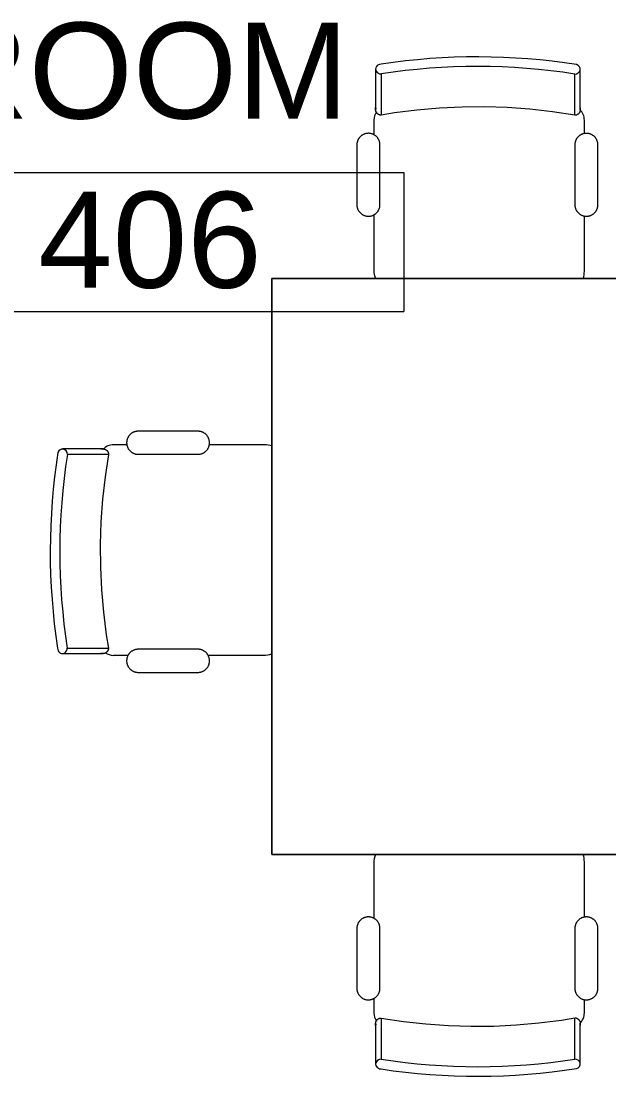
# Model space of a CAD drawing. Header units: inches. Extents: x 1 to 4333, y -575 to 1753.
# Drawn here: x 2038.4 to 2093.5, y 167.2 to 266.4 of the extents above; entities that cross this region are included whole.
import ezdxf

# ---------------------------------------------------------------- set-up
doc = ezdxf.new("R2010")
doc.units = ezdxf.units.IN
doc.header["$MEASUREMENT"] = 0
doc.layers.add('A-AREA-IDEN', color=2, linetype='Continuous', lineweight=20)
doc.layers.add('I-FURN', color=30, linetype='Continuous', lineweight=9)
doc.styles.add('Arial', font='arial.ttf', dxfattribs={"height": 9})

# ---------------------------------------------------------------- blocks, each defined once
blk = doc.blocks.new('Conf Table - Rect - Seats 16 - 18 x 4-6 - 3D - Typical-1555111-New Construction - Tel_Data_Elec Plan')
at = {"layer": 'I-FURN'}
for p, q in [((79.589, 46.179), (79.589, 42.316)), ((97.759, 42.333), (97.759, 46.195)), ((78.688, 41.857), (78.688, 40.602)), ((98.431, 40.485), (98.431, 41.857)), ((77.418, 39.542), (77.418, 33.933)), ((79.583, 33.933), (79.583, 39.542)), ((97.862, 39.542), (97.862, 33.933)), ((100.03, 33.933), (100.03, 39.542)), ((78.688, 32.873), (78.688, 27.695)), ((98.431, 27.806), (98.431, 32.986)), ((108, 27), (-108, 27)), ((-108, 27), (108, 27)), ((108, -27), (108, 27)), ((108, 27), (108, -27)), ((120.542, 9.92), (114.933, 9.92)), ((113.986, 8.321), (108.806, 8.321)), ((122.857, 8.321), (121.485, 8.321)), ((114.933, 7.752), (120.542, 7.752)), ((127.195, 7.649), (123.333, 7.649)), ((120.542, -10.527), (114.933, -10.527)), ((123.316, -10.521), (127.179, -10.521)), ((108.695, -11.422), (113.873, -11.422)), ((121.64, -11.422), (122.857, -11.422)), ((114.933, -12.691), (120.542, -12.691)), ((-108, -27), (108, -27)), ((108, -27), (-108, -27)), ((78.688, -27.695), (78.688, -32.873)), ((98.431, -32.986), (98.431, -27.806)), ((77.418, -33.933), (77.418, -39.542)), ((79.583, -39.542), (79.583, -33.933)), ((97.862, -33.933), (97.862, -39.542)), ((100.03, -39.542), (100.03, -33.933)), ((78.688, -40.602), (78.688, -41.857)), ((98.431, -41.857), (98.431, -40.485)), ((79.589, -42.316), (79.589, -46.179)), ((97.759, -46.195), (97.759, -42.333))]:
    blk.add_line(p, q, dxfattribs=at)
at = {"layer": 'I-FURN', "flags": 128}
for points in [[(79.081, 46.636), (79.081, 46), (79.081, 45.42), (79.081, 44.897), (79.081, 44.43), (79.081, 44.023), (79.081, 43.673), (79.081, 43.383), (79.081, 43.153), (79.081, 42.983), (79.081, 42.874), (79.081, 42.825), (79.081, 42.822)], [(98.266, 42.839), (98.266, 42.869), (98.266, 42.96), (98.266, 43.112), (98.266, 43.323), (98.266, 43.595), (98.266, 43.926), (98.266, 44.316), (98.266, 44.764), (98.266, 45.269), (98.266, 45.832), (98.266, 46.45), (98.266, 46.651)], [(79.081, 42.822), (79.081, 42.852), (79.081, 42.943), (79.081, 43.024)], [(79.589, 42.315), (79.568, 42.315), (79.548, 42.316), (79.528, 42.318), (79.508, 42.321), (79.488, 42.325), (79.468, 42.329), (79.448, 42.334), (79.429, 42.34), (79.41, 42.347), (79.391, 42.355), (79.372, 42.363), (79.354, 42.372), (79.336, 42.382), (79.319, 42.392), (79.302, 42.403), (79.286, 42.415), (79.269, 42.427), (79.254, 42.441), (79.239, 42.454), (79.225, 42.468), (79.211, 42.483), (79.197, 42.499), (79.185, 42.515), (79.173, 42.531), (79.162, 42.548), (79.151, 42.565), (79.141, 42.583), (79.132, 42.601), (79.123, 42.619), (79.116, 42.638), (79.109, 42.657), (79.102, 42.677), (79.097, 42.696), (79.092, 42.716), (79.089, 42.736), (79.085, 42.756), (79.083, 42.776), (79.082, 42.796), (79.081, 42.817), (79.081, 42.822)], [(97.759, 42.332), (95.66, 42.651), (93.549, 42.887), (91.431, 43.037), (89.308, 43.103), (87.185, 43.084), (85.064, 42.98), (82.949, 42.791), (80.843, 42.518), (79.589, 42.315)], [(98.266, 42.839), (98.266, 42.819), (98.265, 42.798), (98.263, 42.778), (98.26, 42.758), (98.256, 42.738), (98.252, 42.718), (98.247, 42.699), (98.241, 42.679), (98.234, 42.66), (98.226, 42.641), (98.218, 42.623), (98.209, 42.605), (98.199, 42.587), (98.189, 42.57), (98.178, 42.553), (98.166, 42.536), (98.153, 42.52), (98.14, 42.505), (98.127, 42.49), (98.112, 42.475), (98.098, 42.461), (98.082, 42.448), (98.066, 42.435), (98.05, 42.423), (98.033, 42.412), (98.016, 42.402), (97.998, 42.392), (97.98, 42.382), (97.962, 42.374), (97.943, 42.366), (97.924, 42.359), (97.904, 42.353), (97.885, 42.348), (97.865, 42.343), (97.845, 42.339), (97.825, 42.336), (97.805, 42.334), (97.785, 42.332), (97.764, 42.332), (97.759, 42.332)], [(98.266, 43.041), (98.266, 42.915), (98.266, 42.849), (98.266, 42.839)], [(79.583, 39.542), (79.582, 39.585), (79.579, 39.628), (79.575, 39.671), (79.569, 39.714), (79.561, 39.757), (79.552, 39.799), (79.54, 39.841), (79.528, 39.882), (79.513, 39.923), (79.497, 39.963), (79.48, 40.002), (79.46, 40.041), (79.44, 40.079), (79.417, 40.116), (79.394, 40.153), (79.368, 40.188), (79.342, 40.222), (79.314, 40.255), (79.285, 40.287), (79.254, 40.318), (79.223, 40.347), (79.19, 40.376), (79.156, 40.403), (79.121, 40.428), (79.085, 40.452), (79.048, 40.475), (79.011, 40.496), (78.972, 40.516), (78.933, 40.534), (78.893, 40.55), (78.852, 40.565), (78.811, 40.578), (78.769, 40.59), (78.727, 40.6), (78.684, 40.608), (78.642, 40.614), (78.599, 40.619), (78.555, 40.622), (78.512, 40.624), (78.469, 40.623), (78.426, 40.621), (78.383, 40.617), (78.34, 40.612), (78.297, 40.604), (78.255, 40.595), (78.213, 40.585), (78.171, 40.572), (78.13, 40.558), (78.09, 40.543), (78.05, 40.526), (78.011, 40.507), (77.973, 40.486), (77.936, 40.465), (77.899, 40.441), (77.864, 40.416), (77.829, 40.39), (77.796, 40.363), (77.764, 40.334), (77.732, 40.304), (77.703, 40.273), (77.674, 40.24), (77.647, 40.206), (77.621, 40.172), (77.596, 40.136), (77.573, 40.099), (77.552, 40.062), (77.532, 40.024), (77.513, 39.984), (77.496, 39.945), (77.481, 39.904), (77.467, 39.863), (77.455, 39.821), (77.445, 39.779), (77.436, 39.737), (77.429, 39.694), (77.424, 39.651), (77.42, 39.608), (77.419, 39.565), (77.418, 39.542)], [(100.03, 39.542), (100.029, 39.585), (100.027, 39.628), (100.022, 39.671), (100.016, 39.714), (100.008, 39.757), (99.999, 39.799), (99.988, 39.841), (99.975, 39.883), (99.961, 39.923), (99.945, 39.964), (99.927, 40.003), (99.908, 40.042), (99.887, 40.08), (99.865, 40.117), (99.841, 40.154), (99.816, 40.189), (99.789, 40.223), (99.761, 40.256), (99.732, 40.288), (99.701, 40.319), (99.67, 40.349), (99.637, 40.377), (99.603, 40.404), (99.568, 40.43), (99.532, 40.454), (99.495, 40.476), (99.457, 40.498), (99.418, 40.517), (99.379, 40.535), (99.339, 40.552), (99.298, 40.567), (99.257, 40.58), (99.215, 40.592), (99.173, 40.602), (99.13, 40.61), (99.087, 40.616), (99.044, 40.621), (99.001, 40.624), (98.958, 40.626), (98.914, 40.625), (98.871, 40.623), (98.828, 40.619), (98.785, 40.614), (98.742, 40.606), (98.7, 40.597), (98.658, 40.587), (98.616, 40.574), (98.575, 40.56), (98.535, 40.545), (98.495, 40.527), (98.456, 40.509), (98.418, 40.488), (98.38, 40.466), (98.344, 40.443), (98.308, 40.418), (98.274, 40.392), (98.24, 40.364), (98.208, 40.335), (98.177, 40.305), (98.147, 40.274), (98.118, 40.241), (98.091, 40.208), (98.065, 40.173), (98.04, 40.137), (98.017, 40.1), (97.995, 40.063), (97.975, 40.024), (97.957, 39.985), (97.94, 39.945), (97.925, 39.905), (97.911, 39.864), (97.899, 39.822), (97.888, 39.78), (97.88, 39.737), (97.873, 39.695), (97.868, 39.652), (97.864, 39.608), (97.862, 39.565), (97.862, 39.542)], [(77.418, 33.933), (77.419, 33.89), (77.422, 33.847), (77.426, 33.804), (77.432, 33.761), (77.44, 33.718), (77.449, 33.676), (77.461, 33.634), (77.473, 33.593), (77.488, 33.552), (77.504, 33.512), (77.521, 33.472), (77.541, 33.434), (77.561, 33.396), (77.584, 33.358), (77.607, 33.322), (77.633, 33.287), (77.659, 33.253), (77.687, 33.22), (77.716, 33.188), (77.747, 33.157), (77.778, 33.128), (77.811, 33.099), (77.845, 33.072), (77.88, 33.047), (77.916, 33.023), (77.953, 33), (77.99, 32.979), (78.029, 32.959), (78.068, 32.941), (78.108, 32.925), (78.149, 32.91), (78.19, 32.897), (78.232, 32.885), (78.274, 32.875), (78.317, 32.867), (78.359, 32.86), (78.402, 32.856), (78.446, 32.853), (78.489, 32.851), (78.532, 32.852), (78.575, 32.854), (78.618, 32.858), (78.661, 32.863), (78.704, 32.87), (78.746, 32.879), (78.788, 32.89), (78.83, 32.902), (78.871, 32.916), (78.911, 32.932), (78.951, 32.949), (78.99, 32.968), (79.028, 32.988), (79.065, 33.01), (79.102, 33.034), (79.137, 33.058), (79.172, 33.085), (79.205, 33.112), (79.237, 33.141), (79.269, 33.171), (79.298, 33.202), (79.327, 33.235), (79.354, 33.268), (79.38, 33.303), (79.405, 33.339), (79.428, 33.375), (79.449, 33.413), (79.469, 33.451), (79.488, 33.49), (79.505, 33.53), (79.52, 33.571), (79.534, 33.612), (79.546, 33.653), (79.556, 33.695), (79.565, 33.738), (79.572, 33.781), (79.577, 33.824), (79.581, 33.867), (79.582, 33.91), (79.583, 33.933)], [(97.862, 33.933), (97.863, 33.89), (97.865, 33.847), (97.87, 33.804), (97.876, 33.761), (97.884, 33.718), (97.893, 33.676), (97.904, 33.634), (97.917, 33.592), (97.931, 33.551), (97.948, 33.511), (97.965, 33.472), (97.984, 33.433), (98.005, 33.395), (98.028, 33.357), (98.051, 33.321), (98.076, 33.286), (98.103, 33.252), (98.131, 33.218), (98.16, 33.186), (98.191, 33.156), (98.222, 33.126), (98.255, 33.098), (98.289, 33.071), (98.324, 33.045), (98.36, 33.021), (98.397, 32.998), (98.435, 32.977), (98.474, 32.958), (98.513, 32.939), (98.553, 32.923), (98.594, 32.908), (98.635, 32.895), (98.677, 32.883), (98.719, 32.873), (98.762, 32.865), (98.805, 32.858), (98.848, 32.854), (98.891, 32.851), (98.934, 32.849), (98.978, 32.85), (99.021, 32.852), (99.064, 32.856), (99.107, 32.861), (99.15, 32.869), (99.192, 32.878), (99.234, 32.888), (99.276, 32.901), (99.317, 32.915), (99.357, 32.93), (99.397, 32.948), (99.436, 32.966), (99.474, 32.987), (99.512, 33.009), (99.548, 33.032), (99.584, 33.057), (99.619, 33.083), (99.652, 33.111), (99.684, 33.139), (99.715, 33.17), (99.745, 33.201), (99.774, 33.234), (99.801, 33.267), (99.827, 33.302), (99.852, 33.338), (99.875, 33.374), (99.897, 33.412), (99.917, 33.45), (99.935, 33.49), (99.952, 33.53), (99.967, 33.57), (99.981, 33.611), (99.993, 33.653), (100.004, 33.695), (100.012, 33.738), (100.019, 33.78), (100.025, 33.823), (100.028, 33.867), (100.03, 33.91), (100.03, 33.933)], [(114.933, 9.92), (114.89, 9.92), (114.847, 9.917), (114.804, 9.913), (114.761, 9.907), (114.718, 9.899), (114.676, 9.889), (114.634, 9.878), (114.592, 9.865), (114.551, 9.851), (114.511, 9.835), (114.472, 9.817), (114.433, 9.798), (114.395, 9.777), (114.357, 9.755), (114.321, 9.731), (114.286, 9.706), (114.252, 9.679), (114.218, 9.651), (114.186, 9.622), (114.156, 9.592), (114.126, 9.56), (114.098, 9.527), (114.071, 9.493), (114.045, 9.458), (114.021, 9.422), (113.998, 9.385), (113.977, 9.347), (113.958, 9.309), (113.939, 9.269), (113.923, 9.229), (113.908, 9.189), (113.895, 9.147), (113.883, 9.105), (113.873, 9.063), (113.865, 9.021), (113.858, 8.978), (113.854, 8.935), (113.851, 8.891), (113.849, 8.848), (113.85, 8.805), (113.852, 8.761), (113.856, 8.718), (113.861, 8.675), (113.869, 8.633), (113.878, 8.59), (113.888, 8.548), (113.901, 8.507), (113.915, 8.465), (113.93, 8.425), (113.948, 8.385), (113.966, 8.346), (113.987, 8.308), (114.009, 8.271), (114.032, 8.234), (114.057, 8.198), (114.083, 8.164), (114.111, 8.13), (114.139, 8.098), (114.17, 8.067), (114.201, 8.037), (114.234, 8.008), (114.267, 7.981), (114.302, 7.955), (114.338, 7.931), (114.374, 7.907), (114.412, 7.886), (114.45, 7.866), (114.49, 7.847), (114.53, 7.83), (114.57, 7.815), (114.611, 7.801), (114.653, 7.789), (114.695, 7.779), (114.738, 7.77), (114.78, 7.763), (114.823, 7.758), (114.867, 7.754), (114.91, 7.753), (114.933, 7.752)], [(120.542, 7.752), (120.585, 7.753), (120.628, 7.756), (120.671, 7.76), (120.714, 7.766), (120.757, 7.774), (120.799, 7.783), (120.841, 7.795), (120.883, 7.807), (120.923, 7.822), (120.964, 7.838), (121.003, 7.856), (121.042, 7.875), (121.08, 7.896), (121.117, 7.918), (121.154, 7.942), (121.189, 7.967), (121.223, 7.993), (121.256, 8.021), (121.288, 8.051), (121.319, 8.081), (121.349, 8.113), (121.377, 8.146), (121.404, 8.18), (121.43, 8.215), (121.454, 8.251), (121.476, 8.288), (121.498, 8.325), (121.517, 8.364), (121.535, 8.403), (121.552, 8.444), (121.567, 8.484), (121.58, 8.526), (121.592, 8.567), (121.602, 8.61), (121.61, 8.652), (121.616, 8.695), (121.621, 8.738), (121.624, 8.781), (121.626, 8.825), (121.625, 8.868), (121.623, 8.911), (121.619, 8.955), (121.614, 8.998), (121.606, 9.04), (121.597, 9.083), (121.587, 9.125), (121.574, 9.166), (121.56, 9.207), (121.545, 9.248), (121.527, 9.288), (121.509, 9.327), (121.488, 9.365), (121.466, 9.402), (121.443, 9.439), (121.418, 9.474), (121.392, 9.509), (121.364, 9.542), (121.335, 9.575), (121.305, 9.606), (121.274, 9.636), (121.241, 9.664), (121.208, 9.692), (121.173, 9.718), (121.137, 9.742), (121.1, 9.765), (121.063, 9.787), (121.024, 9.807), (120.985, 9.826), (120.945, 9.843), (120.905, 9.858), (120.864, 9.872), (120.822, 9.884), (120.78, 9.894), (120.737, 9.903), (120.695, 9.91), (120.652, 9.915), (120.608, 9.918), (120.565, 9.92), (120.542, 9.92)], [(123.332, 7.649), (123.332, 7.67), (123.333, 7.69), (123.335, 7.71), (123.338, 7.73), (123.342, 7.75), (123.346, 7.77), (123.352, 7.79), (123.358, 7.809), (123.364, 7.828), (123.372, 7.847), (123.38, 7.865), (123.389, 7.884), (123.399, 7.901), (123.409, 7.919), (123.42, 7.936), (123.432, 7.952), (123.445, 7.968), (123.458, 7.984), (123.471, 7.999), (123.486, 8.013), (123.5, 8.027), (123.516, 8.04), (123.532, 8.053), (123.548, 8.065), (123.565, 8.076), (123.582, 8.087), (123.6, 8.097), (123.618, 8.106), (123.636, 8.114), (123.655, 8.122), (123.674, 8.129), (123.694, 8.135), (123.713, 8.141), (123.733, 8.145), (123.753, 8.149), (123.773, 8.152), (123.793, 8.155), (123.813, 8.156), (123.834, 8.157), (123.839, 8.157)], [(127.651, 8.157), (127.016, 8.157), (126.436, 8.157), (125.913, 8.157), (125.447, 8.157), (125.039, 8.157), (124.69, 8.157), (124.4, 8.157), (124.17, 8.157), (124, 8.157), (123.891, 8.157), (123.842, 8.157), (123.839, 8.157)], [(123.839, 8.157), (123.869, 8.157), (123.96, 8.157), (124.041, 8.157)], [(123.315, -10.521), (123.638, -8.422), (123.877, -6.312), (124.032, -4.194), (124.102, -2.072), (124.087, 0.052), (123.987, 2.173), (123.802, 4.288), (123.533, 6.395), (123.332, 7.649)], [(114.933, -10.527), (114.89, -10.528), (114.847, -10.53), (114.804, -10.535), (114.761, -10.541), (114.718, -10.549), (114.676, -10.558), (114.634, -10.569), (114.593, -10.582), (114.552, -10.596), (114.512, -10.612), (114.472, -10.63), (114.434, -10.649), (114.396, -10.67), (114.358, -10.692), (114.322, -10.716), (114.287, -10.741), (114.253, -10.768), (114.22, -10.796), (114.188, -10.825), (114.157, -10.855), (114.128, -10.887), (114.099, -10.92), (114.072, -10.954), (114.047, -10.989), (114.023, -11.024), (114, -11.061), (113.979, -11.099), (113.959, -11.138), (113.941, -11.177), (113.925, -11.217), (113.91, -11.258), (113.897, -11.299), (113.885, -11.341), (113.875, -11.383), (113.867, -11.425), (113.86, -11.468), (113.856, -11.511), (113.853, -11.554), (113.851, -11.597), (113.852, -11.641), (113.854, -11.684), (113.858, -11.727), (113.863, -11.77), (113.87, -11.813), (113.879, -11.855), (113.89, -11.897), (113.902, -11.938), (113.916, -11.979), (113.932, -12.02), (113.949, -12.059), (113.968, -12.098), (113.988, -12.137), (114.01, -12.174), (114.034, -12.21), (114.058, -12.246), (114.085, -12.28), (114.112, -12.314), (114.141, -12.346), (114.171, -12.377), (114.202, -12.407), (114.235, -12.436), (114.268, -12.463), (114.303, -12.489), (114.339, -12.513), (114.375, -12.536), (114.413, -12.558), (114.451, -12.578), (114.49, -12.596), (114.53, -12.613), (114.571, -12.629), (114.612, -12.642), (114.653, -12.654), (114.695, -12.665), (114.738, -12.673), (114.781, -12.68), (114.824, -12.686), (114.867, -12.689), (114.91, -12.691), (114.933, -12.691)], [(120.542, -12.691), (120.585, -12.69), (120.628, -12.688), (120.671, -12.683), (120.714, -12.677), (120.757, -12.67), (120.799, -12.66), (120.841, -12.649), (120.882, -12.636), (120.923, -12.622), (120.963, -12.606), (121.002, -12.588), (121.041, -12.569), (121.079, -12.548), (121.116, -12.526), (121.153, -12.502), (121.188, -12.477), (121.222, -12.451), (121.255, -12.423), (121.287, -12.393), (121.318, -12.363), (121.347, -12.331), (121.376, -12.299), (121.403, -12.265), (121.428, -12.23), (121.452, -12.194), (121.475, -12.157), (121.496, -12.119), (121.516, -12.081), (121.534, -12.041), (121.55, -12.001), (121.565, -11.961), (121.578, -11.919), (121.59, -11.878), (121.6, -11.836), (121.608, -11.793), (121.614, -11.75), (121.619, -11.707), (121.622, -11.664), (121.624, -11.621), (121.623, -11.578), (121.621, -11.534), (121.617, -11.491), (121.612, -11.448), (121.604, -11.406), (121.595, -11.363), (121.585, -11.321), (121.572, -11.28), (121.558, -11.239), (121.543, -11.199), (121.526, -11.159), (121.507, -11.12), (121.486, -11.082), (121.465, -11.044), (121.441, -11.008), (121.416, -10.972), (121.39, -10.938), (121.363, -10.904), (121.334, -10.872), (121.304, -10.841), (121.273, -10.811), (121.24, -10.783), (121.206, -10.755), (121.172, -10.729), (121.136, -10.705), (121.099, -10.682), (121.062, -10.66), (121.024, -10.64), (120.984, -10.622), (120.945, -10.605), (120.904, -10.59), (120.863, -10.576), (120.821, -10.564), (120.779, -10.553), (120.737, -10.545), (120.694, -10.538), (120.651, -10.533), (120.608, -10.529), (120.565, -10.527), (120.542, -10.527)], [(123.822, -11.028), (123.802, -11.028), (123.781, -11.027), (123.761, -11.025), (123.741, -11.022), (123.721, -11.018), (123.701, -11.014), (123.682, -11.009), (123.662, -11.003), (123.643, -10.996), (123.624, -10.988), (123.606, -10.98), (123.588, -10.971), (123.57, -10.961), (123.552, -10.951), (123.535, -10.94), (123.519, -10.928), (123.503, -10.916), (123.487, -10.903), (123.472, -10.889), (123.458, -10.875), (123.444, -10.86), (123.431, -10.844), (123.418, -10.828), (123.406, -10.812), (123.395, -10.795), (123.384, -10.778), (123.374, -10.76), (123.365, -10.742), (123.357, -10.724), (123.349, -10.705), (123.342, -10.686), (123.336, -10.667), (123.33, -10.647), (123.326, -10.627), (123.322, -10.607), (123.319, -10.587), (123.317, -10.567), (123.315, -10.547), (123.315, -10.527), (123.315, -10.521)], [(124.024, -11.028), (123.898, -11.028), (123.832, -11.028), (123.822, -11.028)], [(123.822, -11.028), (123.852, -11.028), (123.943, -11.028), (124.095, -11.028), (124.306, -11.028), (124.578, -11.028), (124.909, -11.028), (125.299, -11.028), (125.748, -11.028), (126.253, -11.028), (126.816, -11.028), (127.435, -11.028), (127.636, -11.028)], [(79.583, -33.933), (79.582, -33.89), (79.579, -33.847), (79.575, -33.804), (79.569, -33.761), (79.561, -33.718), (79.552, -33.676), (79.54, -33.634), (79.528, -33.593), (79.513, -33.552), (79.497, -33.512), (79.48, -33.472), (79.46, -33.434), (79.44, -33.396), (79.417, -33.358), (79.394, -33.322), (79.368, -33.287), (79.342, -33.253), (79.314, -33.22), (79.285, -33.188), (79.254, -33.157), (79.223, -33.128), (79.19, -33.099), (79.156, -33.072), (79.121, -33.047), (79.085, -33.023), (79.048, -33), (79.011, -32.979), (78.972, -32.959), (78.933, -32.941), (78.893, -32.925), (78.852, -32.91), (78.811, -32.897), (78.769, -32.885), (78.727, -32.875), (78.684, -32.867), (78.642, -32.86), (78.599, -32.856), (78.555, -32.853), (78.512, -32.851), (78.469, -32.852), (78.426, -32.854), (78.383, -32.858), (78.34, -32.863), (78.297, -32.87), (78.255, -32.879), (78.213, -32.89), (78.171, -32.902), (78.13, -32.916), (78.09, -32.932), (78.05, -32.949), (78.011, -32.968), (77.973, -32.988), (77.936, -33.01), (77.899, -33.034), (77.864, -33.058), (77.829, -33.085), (77.796, -33.112), (77.764, -33.141), (77.732, -33.171), (77.703, -33.202), (77.674, -33.235), (77.647, -33.268), (77.621, -33.303), (77.596, -33.339), (77.573, -33.375), (77.552, -33.413), (77.532, -33.451), (77.513, -33.49), (77.496, -33.53), (77.481, -33.571), (77.467, -33.612), (77.455, -33.653), (77.445, -33.695), (77.436, -33.738), (77.429, -33.781), (77.424, -33.824), (77.42, -33.867), (77.419, -33.91), (77.418, -33.933)], [(100.03, -33.933), (100.029, -33.89), (100.027, -33.847), (100.022, -33.804), (100.016, -33.761), (100.008, -33.718), (99.999, -33.676), (99.988, -33.634), (99.975, -33.592), (99.961, -33.551), (99.945, -33.511), (99.927, -33.472), (99.908, -33.433), (99.887, -33.395), (99.865, -33.357), (99.841, -33.321), (99.816, -33.286), (99.789, -33.252), (99.761, -33.218), (99.732, -33.186), (99.701, -33.156), (99.67, -33.126), (99.637, -33.098), (99.603, -33.071), (99.568, -33.045), (99.532, -33.021), (99.495, -32.998), (99.457, -32.977), (99.418, -32.958), (99.379, -32.939), (99.339, -32.923), (99.298, -32.908), (99.257, -32.895), (99.215, -32.883), (99.173, -32.873), (99.13, -32.865), (99.087, -32.858), (99.044, -32.854), (99.001, -32.851), (98.958, -32.849), (98.914, -32.85), (98.871, -32.852), (98.828, -32.856), (98.785, -32.861), (98.742, -32.869), (98.7, -32.878), (98.658, -32.888), (98.616, -32.901), (98.575, -32.915), (98.535, -32.93), (98.495, -32.948), (98.456, -32.966), (98.418, -32.987), (98.38, -33.009), (98.344, -33.032), (98.308, -33.057), (98.274, -33.083), (98.24, -33.111), (98.208, -33.139), (98.177, -33.17), (98.147, -33.201), (98.118, -33.234), (98.091, -33.267), (98.065, -33.302), (98.04, -33.338), (98.017, -33.374), (97.995, -33.412), (97.975, -33.45), (97.957, -33.49), (97.94, -33.53), (97.925, -33.57), (97.911, -33.611), (97.899, -33.653), (97.888, -33.695), (97.88, -33.738), (97.873, -33.78), (97.868, -33.823), (97.864, -33.867), (97.862, -33.91), (97.862, -33.933)], [(77.418, -39.542), (77.419, -39.585), (77.422, -39.628), (77.426, -39.671), (77.432, -39.714), (77.44, -39.757), (77.449, -39.799), (77.461, -39.841), (77.473, -39.882), (77.488, -39.923), (77.504, -39.963), (77.521, -40.002), (77.541, -40.041), (77.561, -40.079), (77.584, -40.116), (77.607, -40.153), (77.633, -40.188), (77.659, -40.222), (77.687, -40.255), (77.716, -40.287), (77.747, -40.318), (77.778, -40.347), (77.811, -40.376), (77.845, -40.403), (77.88, -40.428), (77.916, -40.452), (77.953, -40.475), (77.99, -40.496), (78.029, -40.516), (78.068, -40.534), (78.108, -40.55), (78.149, -40.565), (78.19, -40.578), (78.232, -40.59), (78.274, -40.6), (78.317, -40.608), (78.359, -40.614), (78.402, -40.619), (78.446, -40.622), (78.489, -40.624), (78.532, -40.623), (78.575, -40.621), (78.618, -40.617), (78.661, -40.612), (78.704, -40.604), (78.746, -40.595), (78.788, -40.585), (78.83, -40.572), (78.871, -40.558), (78.911, -40.543), (78.951, -40.526), (78.99, -40.507), (79.028, -40.486), (79.065, -40.465), (79.102, -40.441), (79.137, -40.416), (79.172, -40.39), (79.205, -40.363), (79.237, -40.334), (79.269, -40.304), (79.298, -40.273), (79.327, -40.24), (79.354, -40.206), (79.38, -40.172), (79.405, -40.136), (79.428, -40.099), (79.449, -40.062), (79.469, -40.024), (79.488, -39.984), (79.505, -39.945), (79.52, -39.904), (79.534, -39.863), (79.546, -39.821), (79.556, -39.779), (79.565, -39.737), (79.572, -39.694), (79.577, -39.651), (79.581, -39.608), (79.582, -39.565), (79.583, -39.542)], [(97.862, -39.542), (97.863, -39.585), (97.865, -39.628), (97.87, -39.671), (97.876, -39.714), (97.884, -39.757), (97.893, -39.799), (97.904, -39.841), (97.917, -39.883), (97.931, -39.923), (97.948, -39.964), (97.965, -40.003), (97.984, -40.042), (98.005, -40.08), (98.028, -40.117), (98.051, -40.154), (98.076, -40.189), (98.103, -40.223), (98.131, -40.256), (98.16, -40.288), (98.191, -40.319), (98.222, -40.349), (98.255, -40.377), (98.289, -40.404), (98.324, -40.43), (98.36, -40.454), (98.397, -40.476), (98.435, -40.498), (98.474, -40.517), (98.513, -40.535), (98.553, -40.552), (98.594, -40.567), (98.635, -40.58), (98.677, -40.592), (98.719, -40.602), (98.762, -40.61), (98.805, -40.616), (98.848, -40.621), (98.891, -40.624), (98.934, -40.626), (98.978, -40.625), (99.021, -40.623), (99.064, -40.619), (99.107, -40.614), (99.15, -40.606), (99.192, -40.597), (99.234, -40.587), (99.276, -40.574), (99.317, -40.56), (99.357, -40.545), (99.397, -40.527), (99.436, -40.509), (99.474, -40.488), (99.512, -40.466), (99.548, -40.443), (99.584, -40.418), (99.619, -40.392), (99.652, -40.364), (99.684, -40.335), (99.715, -40.305), (99.745, -40.274), (99.774, -40.241), (99.801, -40.208), (99.827, -40.173), (99.852, -40.137), (99.875, -40.1), (99.897, -40.063), (99.917, -40.024), (99.935, -39.985), (99.952, -39.945), (99.967, -39.905), (99.981, -39.864), (99.993, -39.822), (100.004, -39.78), (100.012, -39.737), (100.019, -39.695), (100.025, -39.652), (100.028, -39.608), (100.03, -39.565), (100.03, -39.542)], [(79.081, -42.822), (79.082, -42.802), (79.083, -42.781), (79.085, -42.761), (79.088, -42.741), (79.091, -42.721), (79.096, -42.701), (79.101, -42.682), (79.107, -42.662), (79.114, -42.643), (79.121, -42.624), (79.129, -42.606), (79.138, -42.588), (79.148, -42.57), (79.159, -42.552), (79.17, -42.535), (79.182, -42.519), (79.194, -42.503), (79.207, -42.487), (79.221, -42.472), (79.235, -42.458), (79.25, -42.444), (79.265, -42.431), (79.281, -42.418), (79.298, -42.406), (79.314, -42.395), (79.332, -42.384), (79.349, -42.374), (79.367, -42.365), (79.386, -42.357), (79.405, -42.349), (79.424, -42.342), (79.443, -42.336), (79.463, -42.33), (79.482, -42.326), (79.502, -42.322), (79.522, -42.319), (79.543, -42.317), (79.563, -42.315), (79.583, -42.315), (79.589, -42.315)], [(79.589, -42.315), (81.687, -42.638), (83.797, -42.877), (85.915, -43.032), (88.038, -43.102), (90.161, -43.087), (92.282, -42.987), (94.398, -42.802), (96.504, -42.533), (97.759, -42.332)], [(97.759, -42.332), (97.779, -42.332), (97.8, -42.333), (97.82, -42.335), (97.84, -42.338), (97.86, -42.342), (97.88, -42.346), (97.899, -42.352), (97.919, -42.358), (97.938, -42.364), (97.957, -42.372), (97.975, -42.38), (97.993, -42.389), (98.011, -42.399), (98.028, -42.409), (98.045, -42.42), (98.062, -42.432), (98.078, -42.445), (98.093, -42.458), (98.108, -42.471), (98.123, -42.486), (98.137, -42.5), (98.15, -42.516), (98.163, -42.532), (98.175, -42.548), (98.186, -42.565), (98.196, -42.582), (98.206, -42.6), (98.216, -42.618), (98.224, -42.636), (98.232, -42.655), (98.239, -42.674), (98.245, -42.694), (98.25, -42.713), (98.255, -42.733), (98.259, -42.753), (98.262, -42.773), (98.264, -42.793), (98.266, -42.813), (98.266, -42.834), (98.266, -42.839)], [(79.081, -43.024), (79.081, -42.898), (79.081, -42.832), (79.081, -42.822)], [(79.081, -42.822), (79.081, -42.852), (79.081, -42.943), (79.081, -43.095), (79.081, -43.306), (79.081, -43.578), (79.081, -43.909), (79.081, -44.299), (79.081, -44.748), (79.081, -45.253), (79.081, -45.816), (79.081, -46.435), (79.081, -46.636)], [(98.266, -46.651), (98.266, -46.016), (98.266, -45.436), (98.266, -44.913), (98.266, -44.447), (98.266, -44.039), (98.266, -43.69), (98.266, -43.4), (98.266, -43.17), (98.266, -43), (98.266, -42.891), (98.266, -42.842), (98.266, -42.839)], [(98.266, -42.839), (98.266, -42.869), (98.266, -42.96), (98.266, -43.041)]]:
    blk.add_lwpolyline(points, dxfattribs=at)
at = {"layer": 'I-FURN'}
for centre, radius, start, end in [((80.006, 41.857), 1.319, 132.18734, 180), ((97.112, 41.857), 1.319, 360, 35.72267), ((96.012, 27.806), 2.419, 340.39178, 360), ((80.986, 27.695), 2.298, 180, 197.71403), ((108.806, 5.902), 2.419, 90, 109.60822), ((122.857, 7.003), 1.319, 54.27733, 90), ((108.695, -9.124), 2.298, 252.28597, 270), ((122.857, -10.103), 1.319, 270, 317.81266), ((80.986, -27.695), 2.298, 162.28597, 180), ((96.012, -27.806), 2.419, 0, 19.60822), ((80.006, -41.857), 1.319, 180, 227.81266), ((97.112, -41.857), 1.319, 324.27733, 0)]:
    blk.add_arc(centre, radius, start, end, dxfattribs=at)
for centre, major_axis, ratio, start_param, end_param in [((88.723, -0.863), (54.092, 0), 0.899459, 1.402966, 1.74368), ((79.589, 46.636), (0.507, 0), 0.899459, 1.913366, 4.712389), ((88.723, -0.863), (53.092, 0), 0.899459, 1.399774, 1.74371), ((97.759, 46.651), (-0.507, 0), 0.899459, 1.570796, 4.712389), ((79.589, 43.024), (0.507, 0), 0.99468, 2.996027, 3.185649), ((97.759, 43.041), (0.507, 0), 0.99468, 6.021386, 6.283185), ((124.041, 7.649), (0, 0.507), 0.99468, 0, 0.261799), ((127.651, 7.649), (0, 0.507), 0.899459, 4.712389, 7.853982), ((80.137, -1.386), (0, 53.092), 0.899459, 4.539475, 4.883411), ((80.137, -1.386), (0, 54.092), 0.899459, 4.539505, 4.880219), ((127.636, -10.521), (0, 0.507), 0.899459, 1.570796, 4.369819), ((124.024, -10.521), (0, 0.507), 0.99468, 3.097536, 3.287158), ((79.589, -43.024), (0.507, 0), 0.99468, 3.097536, 3.287158), ((97.759, -43.041), (0.507, 0), 0.99468, 0, 0.261799), ((79.589, -46.636), (0.507, 0), 0.899459, 1.570796, 4.369819), ((88.723, 0.863), (53.092, 0), 0.899459, 4.539475, 4.883411), ((97.759, -46.651), (0.507, 0), 0.899459, 4.712389, 7.853982), ((88.723, 0.863), (54.092, 0), 0.899459, 4.539505, 4.880219)]:
    blk.add_ellipse(centre, major_axis=major_axis, ratio=ratio, start_param=start_param, end_param=end_param, dxfattribs=at)
blk = doc.blocks.new('FORM Room Tag - Name _ Number-2260771-New Construction - Tel_Data_Elec Plan')
at = {"layer": 'A-AREA-IDEN'}
for p, q in [((-0.2444, -0.0231), (-0.2444, -0.1589)), ((-0.2444, -0.0231), (0.2515, -0.0231)), ((0.2515, -0.0231), (0.2515, -0.1589)), ((-0.2444, -0.1589), (0.2515, -0.1589))]:
    blk.add_line(p, q, dxfattribs=at)

msp = doc.modelspace()

# ---------------------------------------------------------------- block references
at = {"layer": 'A-AREA-IDEN', "xscale": 95.99999999999994, "yscale": 95.99999999999994, "zscale": 95.99999999999994}
msp.add_blockref('FORM Room Tag - Name _ Number-2260771-New Construction - Tel_Data_Elec Plan', (2050.159, 254.425), dxfattribs=at)
at = {"layer": 'I-FURN', "rotation": 180}
msp.add_blockref('Conf Table - Rect - Seats 16 - 18 x 4-6 - 3D - Typical-1555111-New Construction - Tel_Data_Elec Plan', (2169.934, 215.242), dxfattribs=at)

# ---------------------------------------------------------------- texts
at = {"layer": 'A-AREA-IDEN', "lineweight": 9, "char_height": 9, "attachment_point": 1, "style": 'Arial'}
for s, insert, width in [('ROOM', (2030.038, 266.25), 48.48), ('406', (2040.013, 250.383), 25.452)]:
    msp.add_mtext(s, dxfattribs=dict(at, insert=insert, width=width))

doc.saveas('drawing.dxf')
